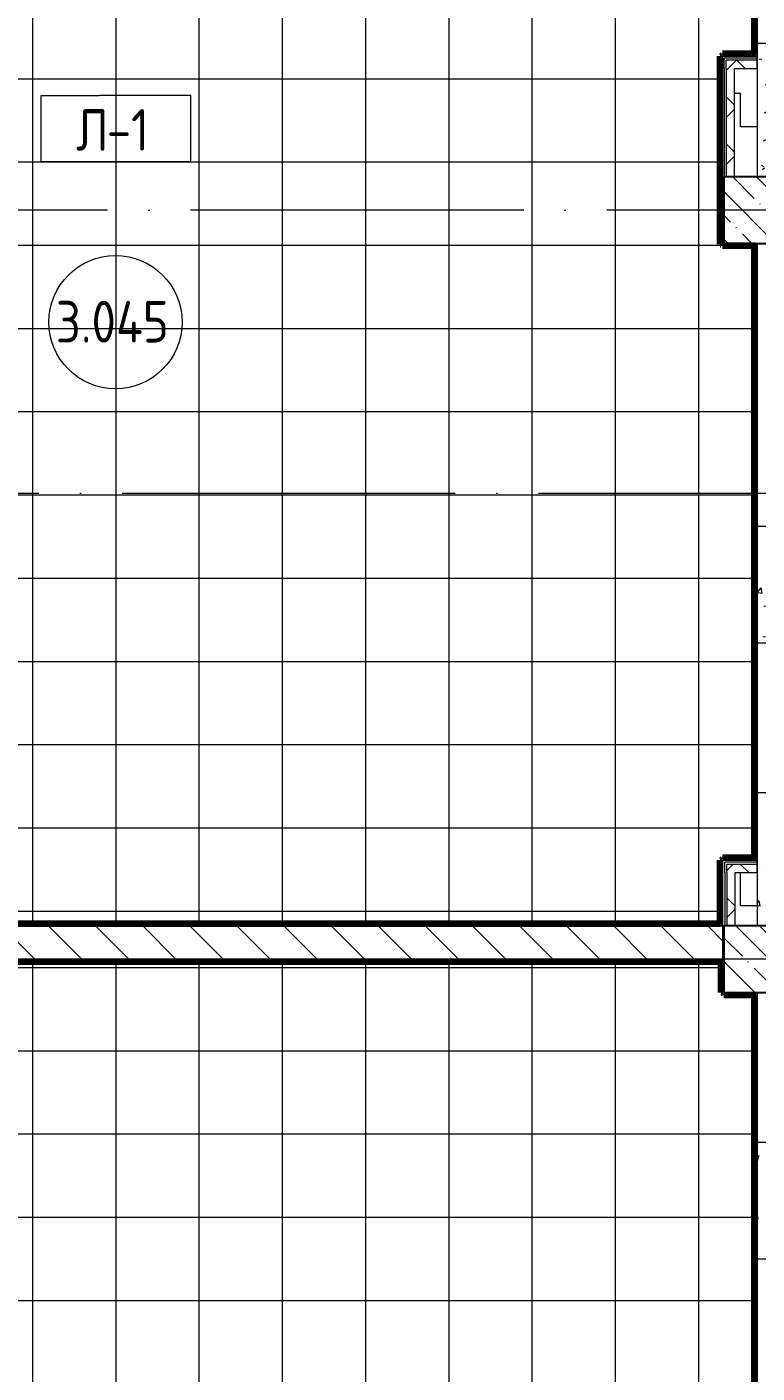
# Model space of a CAD drawing. Header units: millimetres. Extents: x 97 to 215964, y -4577 to 60645.
# Drawn here: x 207163 to 211548, y 10639 to 18725 of the extents above; entities that cross this region are included whole.
import ezdxf

# ---------------------------------------------------------------- set-up
doc = ezdxf.new("R2010")
doc.units = ezdxf.units.MM
doc.linetypes.add('ADSK_Линия сетки', pattern=[2500, 2000, -250, 0, -250])
for name, color, linetype, lineweight in [('A-AREA-____-IDEN', 2, 'Continuous', 20), ('A-FLOR-____-IDEN', 11, 'Continuous', 20), ('A-FLOR-____-OTLN', 192, 'Continuous', 9), ('A-FLOR-____-PATT', 8, 'Continuous', 9), ('A-WALL-____-MCUT', 113, 'Continuous', 9), ('A-WALL-____-PATT', 111, 'Continuous', 9), ('A-WALL-FNSH-MCUT', 113, 'Continuous', 9), ('I-WALL-____-OTLN', 2, 'Continuous', 9), ('S-COLS-____-MCUT', 52, 'Continuous', 9), ('S-COLS-____-OTLN', 52, 'Continuous', 9), ('S-GRID-____-OTLN', 1, 'Continuous', 9)]:
    doc.layers.add(name, color=color, linetype=linetype, lineweight=lineweight)
doc.styles.add('GOST Common', font='GOST_Common.ttf', dxfattribs={"width": 0.9, "height": 250})
pattern_1 = [(50, (0, 0), (364.36793, -31.8783), [38.1, -419.1]), (355, (0, 0), (-70.48585, 382.1133), [30.48, -335.28]), (100.451, (30.36, -2.66), (293.885, 350.2334), [32.38, -356.18]), (46.184, (0, 101.6), (542.1585, -84.0858), [57.15, -628.65]), (96.636, (45.2, 94.6), (474.8049, 494.8554), [48.57, -534.27]), (351.184, (0, 101.6), (474.8102, 494.85), [45.72, -502.92]), (21, (50.8, 76.2), (303.22847, -204.53046), [38.1, -419.1]), (326, (50.8, 76.2), (123.6039, 368.376), [30.48, -335.28]), (71.451, (76.07, 59.16), (426.8341, 163.8427), [32.38, -356.18]), (37.5, (0, 0), (6.17665, 169.11015), [16.764, -314.452, 16.764, -323.596, -336.55]), (37.5, (0, 0), (6.17665, 169.11015), [-671.576, 16.764, -319.786]), (7.5, (0, 0), (133.63888, 200.3615), [16.764, -177.292, 16.764, -306.832, -128.27]), (7.5, (0, 0), (133.63888, 200.3615), [-517.652, 16.764, -111.506]), (327.5, (-113.28, 0), (271.18182, -11.45836), [16.764, -110.236, 16.764, -379.476, -525.78]), (327.5, (-113.28, 0), (271.18182, -11.45836), [-523.24, 16.764, -509.016]), (317.5, (-164.08, 0), (296.2585, 50.85285), [16.764, -148.336, 16.764, -246.38, -373.38]), (317.5, (-164.08, 0), (296.2585, 50.85285), [-428.244, 16.764, -356.616])]
pattern_2 = [(45, (0, 0), (-141.42136, 141.42136), []), (135, (0, 0), (-141.42136, -141.42136), [])]

# ---------------------------------------------------------------- blocks, each defined once
blk = doc.blocks.new('BSC_Колонна _Прямоугольная - 400x400-V95-О_АИ_ПП_8_400_Целиком')
at = {"layer": 'S-COLS-____-OTLN', "lineweight": 5}
h = blk.add_hatch(dxfattribs=at)
h.set_pattern_fill('FP_105', color=256, style=0, pattern_type=2)
h.set_pattern_definition([(135, (-152749.98, -17625), (-142.56192, -142.56192), []), (135, (-152607.42, -17625), (-142.56192, -142.56192), [252.016, -50.403, 3.353, -47.05])])
h.paths.add_polyline_path([(200, -200), (200, 200), (-200, 200), (-200, -200), (174.5, -200)])
at = {"layer": 'S-COLS-____-MCUT', "color": 130, "lineweight": 25}
for p, q in [((200, 200), (-200, 200)), ((-200, 200), (-200, -200)), ((200, -200), (200, 200)), ((-200, -200), (200, -200))]:
    blk.add_line(p, q, dxfattribs=at)
blk = doc.blocks.new('BSC_Колонна _Прямоугольная - 400x400-V97-О_АИ_ПП_8_400_Целиком')
at = {"layer": 'S-COLS-____-OTLN', "lineweight": 5}
h = blk.add_hatch(dxfattribs=at)
h.set_pattern_fill('FP_107', color=256, style=0, pattern_type=2)
h.set_pattern_definition([(135, (-152749.98, -13125), (-142.56192, -142.56192), []), (135, (-152607.42, -13125), (-142.56192, -142.56192), [252.016, -50.403, 3.353, -47.05])])
h.paths.add_polyline_path([(-200, -200), (200, -200), (200, 200), (-200, 200), (-200, 189.8)])
at = {"layer": 'S-COLS-____-MCUT', "color": 130, "lineweight": 25}
for p, q in [((200, 200), (-200, 200)), ((-200, 200), (-200, -200)), ((200, -200), (200, 200)), ((-200, -200), (200, -200))]:
    blk.add_line(p, q, dxfattribs=at)
blk = doc.blocks.new('0083_СОШ675_АР_R22_rvt-1-О_АИ_ПП_8_400_Целиком')
at = {"layer": 'A-WALL-____-PATT', "lineweight": 5}
h = blk.add_hatch(dxfattribs=at)
h.set_pattern_fill('FP_69', color=10, style=0, pattern_type=2)
h.set_pattern_definition(pattern_1)
h.paths.add_polyline_path([(152950, 17825), (152950, 18625), (152750, 18625), (152750, 17825), (152950, 17825)])
h = blk.add_hatch(dxfattribs=at)
h.set_pattern_fill('FP_17', color=252, style=0, pattern_type=2)
h.set_pattern_definition(pattern_2)
h.paths.add_polyline_path([(152565, 18475), (152750, 18475), (152750, 18525), (152565, 18525)])
h = blk.add_hatch(dxfattribs=at)
h.set_pattern_fill('FP_17', color=252, style=0, pattern_type=2)
h.set_pattern_definition(pattern_2)
h.paths.add_polyline_path([(152565, 17825), (152615, 17825), (152615, 18475), (152565, 18475), (152565, 18200)])
h = blk.add_hatch(dxfattribs=at)
h.set_pattern_fill('FP_69', color=10, style=0, pattern_type=2)
h.set_pattern_definition(pattern_1)
h.paths.add_polyline_path([(152750, 13325), (152950, 13325), (152950, 14125), (152750, 14125), (152750, 13803.3)])
h.paths.add_polyline_path([(152950, 15025), (152950, 15725), (152750, 15725), (152750, 15025), (152924.5, 15025)])
h = blk.add_hatch(dxfattribs=at)
h.set_pattern_fill('FP_17', color=252, style=0, pattern_type=2)
h.set_pattern_definition(pattern_2)
h.paths.add_polyline_path([(152618, 13645), (152750, 13645), (152750, 13695), (152568, 13695), (152568, 13645), (152610, 13645)])
h = blk.add_hatch(dxfattribs=at)
h.set_pattern_fill('FP_17', color=252, style=0, pattern_type=2)
h.set_pattern_definition(pattern_2)
h.paths.add_polyline_path([(152618, 13325), (152618, 13645), (152568, 13645), (152568, 13325), (152610, 13325)])
h = blk.add_hatch(dxfattribs=at)
h.set_pattern_fill('FP_10', color=10, style=0, pattern_type=2)
h.set_pattern_definition([(135, (0, 0), (-141.42136, -141.42136), [])])
h.paths.add_polyline_path([(151666.7, 13125), (152545, 13125), (152545, 13325), (147550, 13325), (147550, 13125), (150409, 13125)])
h = blk.add_hatch(dxfattribs=at)
h.set_pattern_fill('FP_69', color=10, style=0, pattern_type=2)
h.set_pattern_definition(pattern_1)
h.paths.add_polyline_path([(152924.5, 8825), (152950, 8825), (152950, 9625), (152750, 9625), (152750, 8825)])
h.paths.add_polyline_path([(152924.5, 11325), (152950, 11325), (152950, 12025), (152750, 12025), (152750, 11325)])
at = {"layer": 'A-FLOR-____-OTLN', "color": 90}
for p, q in [((152650, 18325.4), (152615, 18325.4)), ((152650, 18125.4), (152650, 18325.4)), ((152750, 18125.4), (152650, 18125.4)), ((152650, 13445), (152650, 13645)), ((152750, 13445), (152650, 13445))]:
    blk.add_line(p, q, dxfattribs=at)
at = {"layer": 'A-WALL-____-MCUT', "color": 50, "lineweight": 13}
for p, q in [((152750, 18625), (152750, 17825)), ((152950, 18625), (152750, 18625)), ((152565, 18475), (152565, 18525)), ((152750, 18525), (152565, 18525)), ((152750, 18475), (152750, 18525)), ((152565, 18475), (152565, 17825)), ((152615, 17825), (152615, 18475)), ((152615, 18475), (152750, 18475)), ((152750, 15725), (152750, 15025)), ((152950, 15725), (152750, 15725)), ((152750, 15025), (152950, 15025)), ((152750, 14125), (152750, 13325)), ((152950, 14125), (152750, 14125)), ((152568, 13645), (152568, 13695)), ((152750, 13695), (152568, 13695)), ((152750, 13645), (152750, 13695)), ((152568, 13645), (152568, 13325)), ((152618, 13325), (152618, 13645)), ((152618, 13645), (152750, 13645)), ((152545, 13325), (147550, 13325)), ((152545, 13125), (152545, 13325)), ((147550, 13125), (152545, 13125)), ((152750, 12025), (152750, 11325)), ((152950, 12025), (152750, 12025)), ((152750, 11325), (152950, 11325))]:
    blk.add_line(p, q, dxfattribs=at)
at = {"layer": 'A-WALL-____-MCUT', "color": 10, "lineweight": 5}
for p, q in [((152552.5, 18525), (152552.5, 18537.5)), ((152750, 18537.5), (152552.5, 18537.5)), ((152552.5, 18475), (152552.5, 18525)), ((152552.5, 18475), (152552.5, 17825)), ((152555.5, 13695), (152555.5, 13707.5)), ((152750, 13707.5), (152555.5, 13707.5)), ((152555.5, 13645), (152555.5, 13695)), ((152555.5, 13645), (152555.5, 13325))]:
    blk.add_line(p, q, dxfattribs=at)
at = {"layer": 'A-WALL-FNSH-MCUT', "color": 90}
for p, q in [((152750, 18550), (152540, 18550)), ((152540, 18550), (152540, 18537.5)), ((152540, 18537.5), (152540, 18525)), ((152540, 18525), (152540, 18475)), ((152750, 18537.5), (152750, 18550)), ((152750, 18525), (152750, 18537.5)), ((152540, 18475), (152540, 17825)), ((152540, 17825), (152550, 17825)), ((152750, 13720), (152543, 13720)), ((152543, 13720), (152543, 13707.5)), ((152543, 13707.5), (152543, 13695)), ((152543, 13695), (152543, 13645)), ((152750, 13707.5), (152750, 13720)), ((152750, 13695), (152750, 13707.5)), ((152543, 13645), (152543, 13325)), ((152543, 13325), (152550, 13325))]:
    blk.add_line(p, q, dxfattribs=at)
at = {"layer": 'I-WALL-____-OTLN', "color": 90}
for p, q in [((152750, 18625), (152750, 21925)), ((152750, 17415), (152750, 17425)), ((152750, 15725), (152750, 17415)), ((152750, 14125), (152750, 15025)), ((152750, 12025), (152750, 12925)), ((152750, 9625), (152750, 11325))]:
    blk.add_line(p, q, dxfattribs=at)
at = {"layer": 'S-COLS-____-OTLN', "color": 90, "lineweight": 9}
for name, p in [('BSC_Колонна _Прямоугольная - 400x400-V95-О_АИ_ПП_8_400_Целиком', (152750, 17625)), ('BSC_Колонна _Прямоугольная - 400x400-V97-О_АИ_ПП_8_400_Целиком', (152750, 13125))]:
    blk.add_blockref(name, p, dxfattribs=at)
blk = doc.blocks.new('ADSK_Марка_Перекрытие - Типоразмер_ADSK_Марка-158127-О_АИ_ПП_8_400_Целиком')
at = {"layer": 'A-FLOR-____-IDEN'}
for p, q in [((-4.5, 4), (-1, 4)), ((-4.5, 0), (-4.5, 4)), ((4.5, 4), (-1, 4)), ((4.5, 0), (4.5, 4)), ((4.5, 0), (-4.5, 0)), ((-4.5, 0), (4, 0))]:
    blk.add_line(p, q, dxfattribs=at)
blk = doc.blocks.new('ADSK_Марка_Помещение_ОдноЗначение - Номер-159740-О_АИ_ПП_8_400_Целиком')
at = {"layer": 'A-AREA-____-IDEN'}
blk.add_circle((0, 0), 4, dxfattribs=at)

msp = doc.modelspace()

# ---------------------------------------------------------------- hatches: boundary and pattern name
at = {"layer": 'A-FLOR-____-PATT'}
h = msp.add_hatch(dxfattribs=at)
h.set_pattern_fill('FP_192', color=256, style=0, pattern_type=2)
h.set_pattern_definition([(0, (207697.87, 17913.87), (0, 500), []), (90, (207697.87, 17913.87), (-500, 3e-14), [])])
h.paths.add_polyline_path([(209206.839678, 13340.004543), (211325.887824, 13340.004543), (211325.887824, 13720.73942), (211330.887824, 13720.73942), (211330.887824, 13730.73942), (211340.887824, 13730.73942), (211340.887824, 13735.73942), (211532.887824, 13735.73942), (211532.887824, 17409.996629), (211340.887824, 17409.996629), (211340.887824, 17419.996629), (211325.887824, 17419.996629), (211325.887824, 18550.000586), (211330.887824, 18550.000586), (211330.887824, 18560.000586), (211340.887824, 18560.000586), (211340.887824, 18565.000586), (211532.865903, 18565.000586), (211532.865903, 21910), (211340.887824, 21910), (211340.887824, 21915), (211330.887824, 21915), (211330.887824, 21925), (211325.887824, 21925), (211325.865903, 22427.72999), (204137.887824, 22427.72999), (204137.887824, 22467.72999), (211325.865903, 22467.72999), (211325.865903, 22502.72999), (204062.700658, 22502.72999), (204062.700658, 22340.000586), (204377.865903, 22340.000586), (204377.865903, 22335.000586), (204387.865903, 22335.000586), (204387.865903, 22325.000586), (204392.865903, 22324.13791), (204392.865903, 20990), (204387.865903, 20990), (204387.865903, 20980), (204377.865903, 20980), (204377.227867, 20975), (204062.865903, 20975), (204062.865903, 20845), (203847.865903, 20845), (203847.887824, 18345), (204062.865903, 18345), (204062.865903, 17840.000586), (204247.865903, 17840.000586), (204248.254748, 17835.000586), (204257.865903, 17835.000586), (204257.865903, 17825.000586), (204262.865903, 17825.000586), (204262.865903, 17430.001172), (204377.887824, 17430.001172), (204377.887824, 17425.001172), (204387.887824, 17425.001172), (204387.887824, 17415.001172), (204392.887824, 17415), (204392.887824, 15344.997215), (204387.887824, 15344.997215), (204387.869322, 15334.997215), (204377.887824, 15334.997215), (204377.633416, 15329.997215), (204062.887824, 15329.997215), (204062.887824, 13934.999414), (204357.887824, 13934.999414), (204358.387824, 13929.999414), (204367.887824, 13929.999414), (204367.887824, 13919.999414), (204372.887824, 13919.999414), (204372.887824, 13340.004543), (205432.865903, 13340.004543), (205433.560082, 13635.11992), (205437.865903, 13635.11992), (205437.865903, 13645.11992), (205447.865903, 13645.11992), (205447.865903, 13650.11992), (206347.865903, 13650.11992), (206347.865903, 13645.11992), (206357.865903, 13645.11992), (206357.865903, 13635.11992), (206362.865903, 13634.187628), (206362.865903, 13340.004543), (206691.319947, 13340.004543)])
h.paths.add_polyline_path([(204377.887824, 15344.997215), (204377.843981, 15345), (204377.869273, 15344.997215)])
h.paths.add_polyline_path([(204247.843981, 17415.001172), (204247.865903, 17415.001172), (204247.843981, 17424.993865)])
h.paths.add_polyline_path([(211347.861456, 17424.996629), (211347.865903, 17425), (211347.865903, 17825), (211340.887824, 17825), (211340.887824, 17424.996629), (211345.516473, 17424.996629)])
h.paths.add_polyline_path([(211547.865903, 17424.996629), (211547.865903, 17424.999414), (211537.99754, 17424.999414)])
h.paths.add_polyline_path([(211347.843981, 21925), (211347.843981, 22325), (211340.865903, 22325), (211340.887824, 21925)])
h = msp.add_hatch(dxfattribs=at)
h.set_pattern_fill('FP_191', color=256, style=0, pattern_type=2)
h.set_pattern_definition([(0, (207697.87, 6575), (0, 500), []), (90, (207697.87, 6575), (-500, 3e-14), [])])
h.paths.add_polyline_path([(204780.386709, 40.000586), (211332.865903, 40.000586), (211332.865903, 225), (211337.865903, 225.753424), (211337.865903, 235.000586), (211347.865903, 235.000586), (211348.676745, 240.000586), (211532.865903, 240.000586), (211532.865903, 3910.000586), (211340.843981, 3910.000586), (211340.843981, 3915.000586), (211330.843981, 3915.000586), (211330.843981, 3925), (211325.843981, 3925), (211325.843981, 4741.090714), (211330.843981, 4741.090714), (211330.843981, 4751.090714), (211340.843981, 4751.090714), (211340.843981, 4756.090714), (211532.865903, 4756.090714), (211532.865903, 6325.000586), (204404.887824, 6325.000586), (204404.887824, 6365.000586), (211532.865903, 6365.000586), (211532.865903, 8410.000586), (211340.843981, 8410.000586), (211340.843981, 8420.000586), (211325.843981, 8420.000586), (211325.843981, 9415.355837), (211330.843981, 9415.355837), (211330.843981, 9425.355837), (211340.843981, 9425.355837), (211340.843981, 9430.355837), (211532.865903, 9430.355837), (211532.865903, 12910.000586), (211347.865903, 12910.000586), (211347.865903, 12915.000586), (211337.865903, 12915.000586), (211337.865903, 12925), (211332.865903, 12925.422544), (211332.865903, 13110.11992), (204262.865903, 13110.11992), (204262.865903, 12925.235296), (204257.865903, 12925), (204257.865903, 12915.235296), (204247.865903, 12915.235296), (204246.811281, 12910.235296), (204062.865903, 12910.235296), (204062.865903, 12625), (203847.865903, 12625), (203847.887824, 10125), (204062.865903, 10125), (204062.865903, 8840.001172), (204377.865903, 8840.001172), (204377.865903, 8835.001172), (204387.865903, 8835.001172), (204387.865903, 8825.001172), (204402.887824, 8825), (204402.887824, 3925), (204387.865903, 3925), (204387.865903, 3915.000586), (204377.865903, 3915.000586), (204377.865903, 3910.000586), (204062.865903, 3910.000586), (204062.865903, 3274.999414), (203847.865903, 3274.999414), (203847.887824, 774.999414), (204062.865903, 773.869278), (204062.865903, 240.000586), (204247.865903, 240.000586), (204247.865903, 235.000586), (204257.865903, 235.000586), (204257.865903, 225.000586), (204262.865903, 225), (204262.865903, 40.000586)])
h.paths.add_polyline_path([(211347.865903, 3925.000586), (211347.865903, 4325), (211340.843981, 4325), (211340.843981, 3925.000586)])
h.paths.add_polyline_path([(211547.865903, 4740), (211547.806705, 4741.090714), (211547.844567, 4740)])
h.paths.add_polyline_path([(211347.865903, 8425.000586), (211347.865903, 8825), (211340.843981, 8825), (211340.843981, 8425.000586), (211347.85569, 8425.000586)])
at = {"layer": 'A-WALL-____-PATT'}
for points in [[(211547.865903, 18560.000586), (211547.865903, 18624.999414), (211537.865903, 18624.999414), (211537.865903, 18560.000586)], [(211340.887824, 17419.996629), (211340.887824, 18560.000586), (211330.887824, 18560.000586), (211330.887824, 17419.996629)], [(211340.887824, 18550.000586), (211547.865903, 18550.000586), (211547.865903, 18560.000586), (211340.887824, 18560.000586)], [(211537.887824, 17414.996629), (211537.887824, 17424.996629), (211340.887824, 17424.996629), (211340.887824, 17414.996629)], [(211340.887824, 13335.004543), (211340.887824, 13730.73942), (211330.887824, 13730.73942), (211330.887824, 13335.004543)], [(211340.887824, 13720.73942), (211537.887824, 13720.73942), (211537.887824, 13730.73942), (211340.887824, 13730.73942)], [(211093.488571, 13325.004543), (211340.887824, 13325.004543), (211340.887824, 13335.004543), (206347.865903, 13335.004543), (206347.865903, 13325.004543), (210464.599544, 13325.004543)], [(211337.865903, 13115.11992), (211337.865903, 13125.11992), (204247.865903, 13125.11992), (204247.865903, 13115.11992), (211093.488571, 13115.11992)], [(211337.865903, 12915.000586), (211347.865903, 12915.000586), (211347.865903, 13125.11992), (211337.865903, 13125.11992), (211337.865903, 12925)], [(211537.865903, 12915.000586), (211537.865903, 12925), (211347.865903, 12925), (211347.865903, 12915.000586)]]:
    msp.add_hatch(color=7, dxfattribs=at).paths.add_polyline_path(points)
h = msp.add_hatch(color=7, dxfattribs=at)
h.paths.add_polyline_path([(211537.887824, 13720.73942), (211547.887824, 13720.73942), (211547.887824, 14124.999414), (211537.887824, 14124.999414), (211537.887824, 13730.73942)])
h.paths.add_polyline_path([(211547.887824, 15024.999414), (211547.887824, 15724.999414), (211537.887824, 15724.999414), (211537.887824, 15024.999414)])
h = msp.add_hatch(color=7, dxfattribs=at)
h.paths.add_polyline_path([(211547.865903, 9425.355837), (211547.865903, 9624.999414), (211537.865903, 9624.999414), (211537.865903, 9425.355837)])
h.paths.add_polyline_path([(211547.865903, 11324.999414), (211547.865903, 12024.999414), (211537.865903, 12024.999414), (211537.865903, 11324.999414)])

# ---------------------------------------------------------------- linework, layer by layer
at = {"layer": 'A-WALL-____-MCUT', "color": 7}
for p, q in [((211547.865903, 18624.999414), (211537.865903, 18624.999414)), ((211537.865903, 18624.999414), (211537.865903, 18560.000586)), ((211547.865903, 18550.000586), (211547.865903, 18624.999414)), ((211330.887824, 18560.000586), (211330.887824, 17419.996629)), ((211537.865903, 18560.000586), (211330.887824, 18560.000586)), ((211340.887824, 17424.996629), (211340.887824, 18550.000586)), ((211340.887824, 18550.000586), (211547.865903, 18550.000586)), ((211330.887824, 17419.996629), (211340.887824, 17419.996629)), ((211347.865903, 17424.996629), (211340.887824, 17424.996629)), ((211340.887824, 17419.996629), (211340.887824, 17414.996629)), ((211340.887824, 17414.996629), (211537.887824, 17414.996629)), ((211537.887824, 17414.996629), (211537.887824, 17424.996629)), ((211537.887824, 15724.999414), (211537.887824, 15024.999414)), ((211547.887824, 15724.999414), (211537.887824, 15724.999414)), ((211547.887824, 15024.999414), (211547.887824, 15724.999414)), ((211537.887824, 15024.999414), (211547.887824, 15024.999414)), ((211537.887824, 14124.999414), (211537.887824, 13730.73942)), ((211547.887824, 14124.999414), (211537.887824, 14124.999414)), ((211547.887824, 13720.73942), (211547.887824, 14124.999414)), ((211330.887824, 13730.73942), (211330.887824, 13335.004543)), ((211537.887824, 13730.73942), (211330.887824, 13730.73942)), ((211340.887824, 13325.004543), (211340.887824, 13720.73942)), ((211340.887824, 13720.73942), (211547.887824, 13720.73942)), ((206347.865903, 13325.004543), (211340.887824, 13325.004543)), ((211330.887824, 13335.004543), (206357.865903, 13335.004543)), ((211347.865903, 13125.11992), (204247.865903, 13125.11992)), ((204247.865903, 13115.11992), (211337.865903, 13115.11992)), ((211337.865903, 13125.11992), (211337.865903, 12915.000586)), ((211337.865903, 12915.000586), (211537.865903, 12915.000586)), ((211537.865903, 12915.000586), (211537.865903, 12925)), ((211537.865903, 12024.999414), (211537.865903, 11324.999414)), ((211547.865903, 12024.999414), (211537.865903, 12024.999414)), ((211547.865903, 11324.999414), (211547.865903, 12024.999414)), ((211537.865903, 11324.999414), (211547.865903, 11324.999414))]:
    msp.add_line(p, q, dxfattribs=at)
at = {"layer": 'I-WALL-____-OTLN', "color": 5, "lineweight": 90}
for p, q in [((211532.865903, 18560.000586), (211532.865903, 21915)), ((211325.887824, 17419.996629), (211325.887824, 18550.000586)), ((211330.887824, 18550.000586), (211325.887824, 18550.000586)), ((211340.887824, 18565.000586), (211537.865903, 18565.000586)), ((211340.887824, 18565.000586), (211340.887824, 18560.000586)), ((211325.887824, 17419.996629), (211330.887824, 17419.996629)), ((211340.887824, 17414.996629), (211340.887824, 17409.996629)), ((211537.887824, 17409.996629), (211340.887824, 17409.996629)), ((211532.887824, 13730.73942), (211532.887824, 17415.123533)), ((211325.887824, 13340.004543), (211325.887824, 13720.73942)), ((211330.887824, 13720.73942), (211325.887824, 13720.73942)), ((211340.887824, 13735.73942), (211538.014644, 13735.73942)), ((211340.887824, 13735.73942), (211340.887824, 13730.73942)), ((206362.865903, 13340.004543), (211325.887824, 13340.004543)), ((211332.865903, 13110.11992), (204257.865903, 13110.11992)), ((211332.865903, 12925.000586), (211332.865903, 13110.11992)), ((211332.865903, 12925.000586), (211337.865903, 12925.000586)), ((211347.865903, 12915.000586), (211347.865903, 12910.000586)), ((211532.865903, 12910.000586), (211347.865903, 12910.000586)), ((211532.865903, 9425.355837), (211532.865903, 12910.000586))]:
    msp.add_line(p, q, dxfattribs=at)
at = {"layer": 'I-WALL-____-OTLN'}
for p, q in [((211537.865903, 18624.999414), (211537.865903, 21915)), ((211547.865903, 21925), (211547.865903, 18624.999414)), ((211537.887824, 15724.999414), (211537.887824, 17414.996629)), ((211547.887824, 17424.996629), (211547.887824, 15724.999414)), ((211537.887824, 14124.999414), (211537.887824, 15024.999414)), ((211547.887824, 15024.999414), (211547.887824, 14124.999414)), ((211537.865903, 12024.999414), (211537.865903, 12915.000586)), ((211547.865903, 12925), (211547.865903, 12024.999414)), ((211537.865903, 9624.999414), (211537.865903, 11324.999414)), ((211547.865903, 11324.999414), (211547.865903, 9624.999414))]:
    msp.add_line(p, q, dxfattribs=at)
at = {"layer": 'S-GRID-____-OTLN', "linetype": 'ADSK_Линия сетки'}
for p, q in [((215146.441901, 17625.060253), (158117.887824, 17625.060253)), ((55228.336609, 15925.000586), (215146.441901, 15925.000586)), ((215146.441901, 13125.11992), (158117.887824, 13125.11992))]:
    msp.add_line(p, q, dxfattribs=at)

# ---------------------------------------------------------------- block references
at = {"color": 250, "lineweight": 5}
msp.add_blockref('0083_СОШ675_АР_R22_rvt-1-О_АИ_ПП_8_400_Целиком', (58797.887824, 0), dxfattribs=at)
at = {"layer": 'A-AREA-____-IDEN', "xscale": 99.99999999999993, "yscale": 99.99999999999993, "zscale": 99.99999999999993}
msp.add_blockref('ADSK_Марка_Помещение_ОдноЗначение - Номер-159740-О_АИ_ПП_8_400_Целиком', (207694.67646, 16951.583553), dxfattribs=at)
at = {"layer": 'A-FLOR-____-IDEN', "xscale": 99.99999999999993, "yscale": 99.99999999999993, "zscale": 99.99999999999993}
msp.add_blockref('ADSK_Марка_Перекрытие - Типоразмер_ADSK_Марка-158127-О_АИ_ПП_8_400_Целиком', (207697.865903, 17913.866974), dxfattribs=at)

# ---------------------------------------------------------------- texts
at = {"layer": 'A-AREA-____-IDEN', "lineweight": 9, "insert": (207336.469203, 17079.308624), "char_height": 250, "width": 880.252875, "attachment_point": 1, "style": 'GOST Common'}
msp.add_mtext('3.045', dxfattribs=at)
at = {"layer": 'A-FLOR-____-IDEN', "lineweight": 9, "char_height": 250, "attachment_point": 1, "style": 'GOST Common'}
for s, insert, width in [('\\fGOST Common|b0|i0|c204|p34|;\\W.9;Л', (207458.185057, 18231.704548), 223.6708125), ('-1', (207642.731932, 18231.704548), 331.898625)]:
    msp.add_mtext(s, dxfattribs=dict(at, insert=insert, width=width))

doc.saveas('drawing.dxf')
